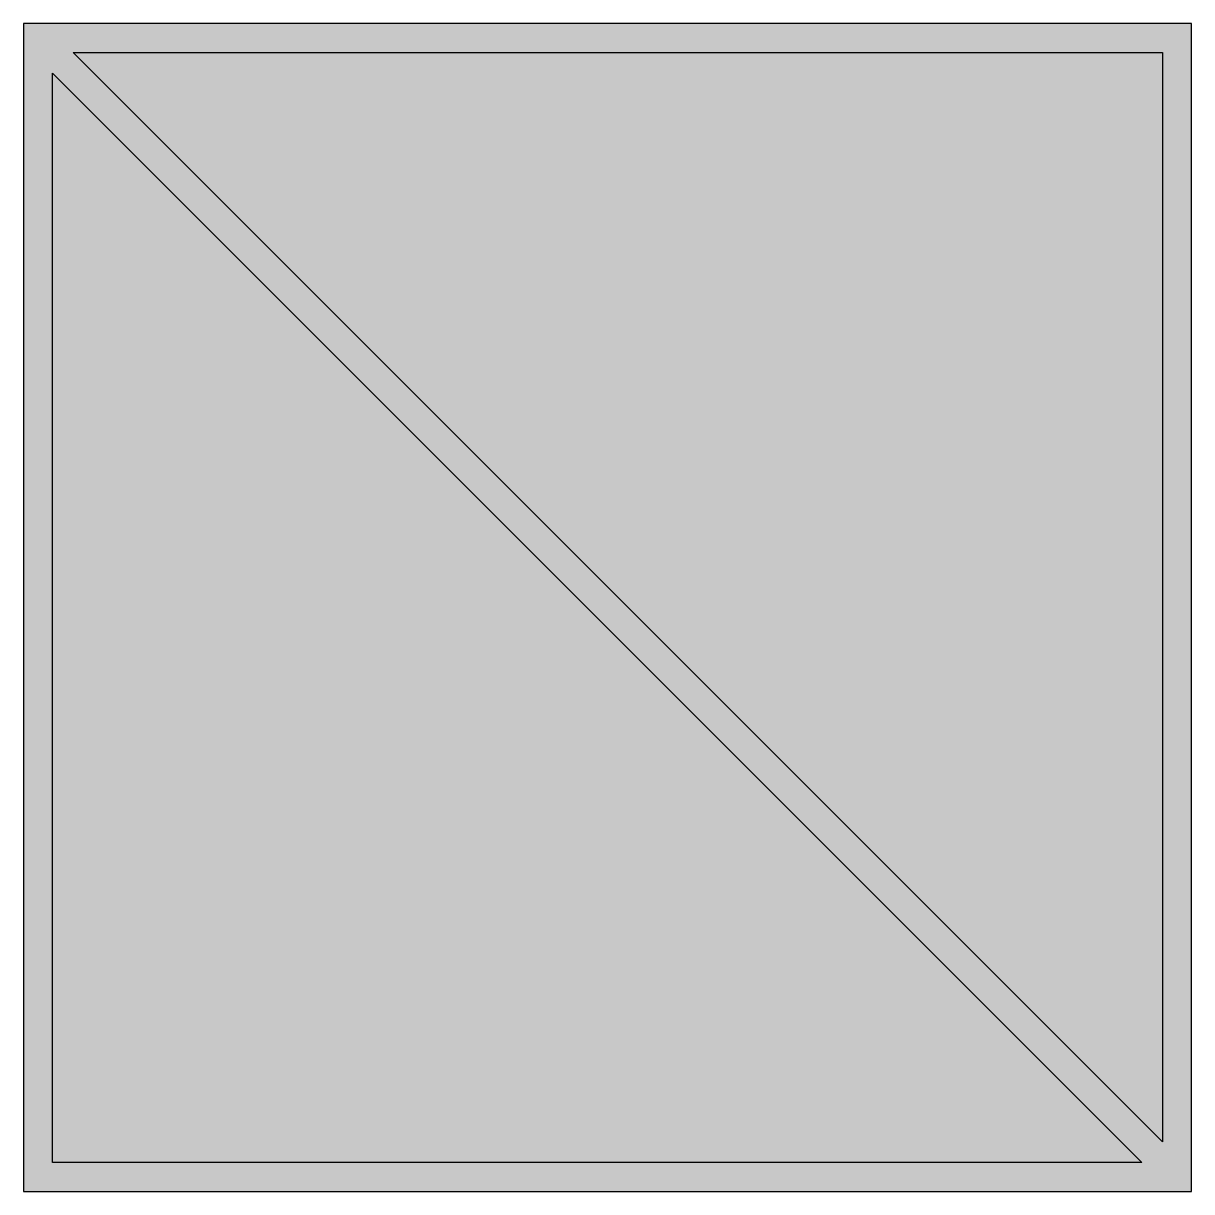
# Model space of a CAD drawing. Header units: millimetres. Extents: x -1 to 1, y -1 to 1.
import ezdxf

# ---------------------------------------------------------------- set-up
doc = ezdxf.new("R2010")
doc.units = ezdxf.units.MM

msp = doc.modelspace()

# ---------------------------------------------------------------- hatches: boundary and pattern name
at = {"linetype": 'Continuous'}
h = msp.add_hatch(color=5, dxfattribs=at)
h.paths.add_polyline_path([(1, 1), (-1, 1), (-1, -1), (1, -1)])
h.paths.add_polyline_path([(-0.9146, 0.95), (0.95, 0.95), (0.95, -0.9146)], flags=16)
h.paths.add_polyline_path([(-0.95, 0.9146), (0.9146, -0.95), (-0.95, -0.95)], flags=16)
h = msp.add_hatch(color=255, dxfattribs=at)
h.paths.add_polyline_path([(-0.95, 0.9146), (-0.95, -0.95), (0.9146, -0.95)])
h.paths.add_polyline_path([(0.95, 0.95), (-0.9146, 0.95), (0.95, -0.9146)])

# ---------------------------------------------------------------- linework, layer by layer
for p, q in [((-0.9146, 0.95), (0.95, 0.95)), ((-0.9146, 0.95), (0.95, -0.9146)), ((0.95, 0.95), (0.95, -0.9146)), ((-0.95, -0.95), (-0.95, 0.9146)), ((-0.95, 0.9146), (0.9146, -0.95)), ((0.9146, -0.95), (-0.95, -0.95))]:
    msp.add_line(p, q, dxfattribs=at)
msp.add_lwpolyline([(-1, -1), (1, -1), (1, 1), (-1, 1)], close=True, dxfattribs=at)

doc.saveas('drawing.dxf')
